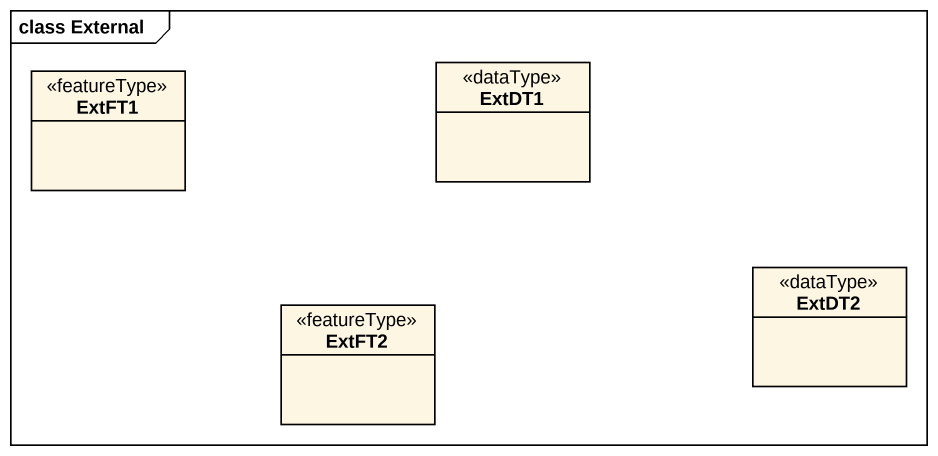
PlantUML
@startuml
mainframe class External
hide circle
hide empty members
class ExtDT1 <<dataType>>
class ExtFT1 <<featureType>>
class ExtDT2 <<dataType>>
class ExtFT2 <<featureType>>
@enduml
